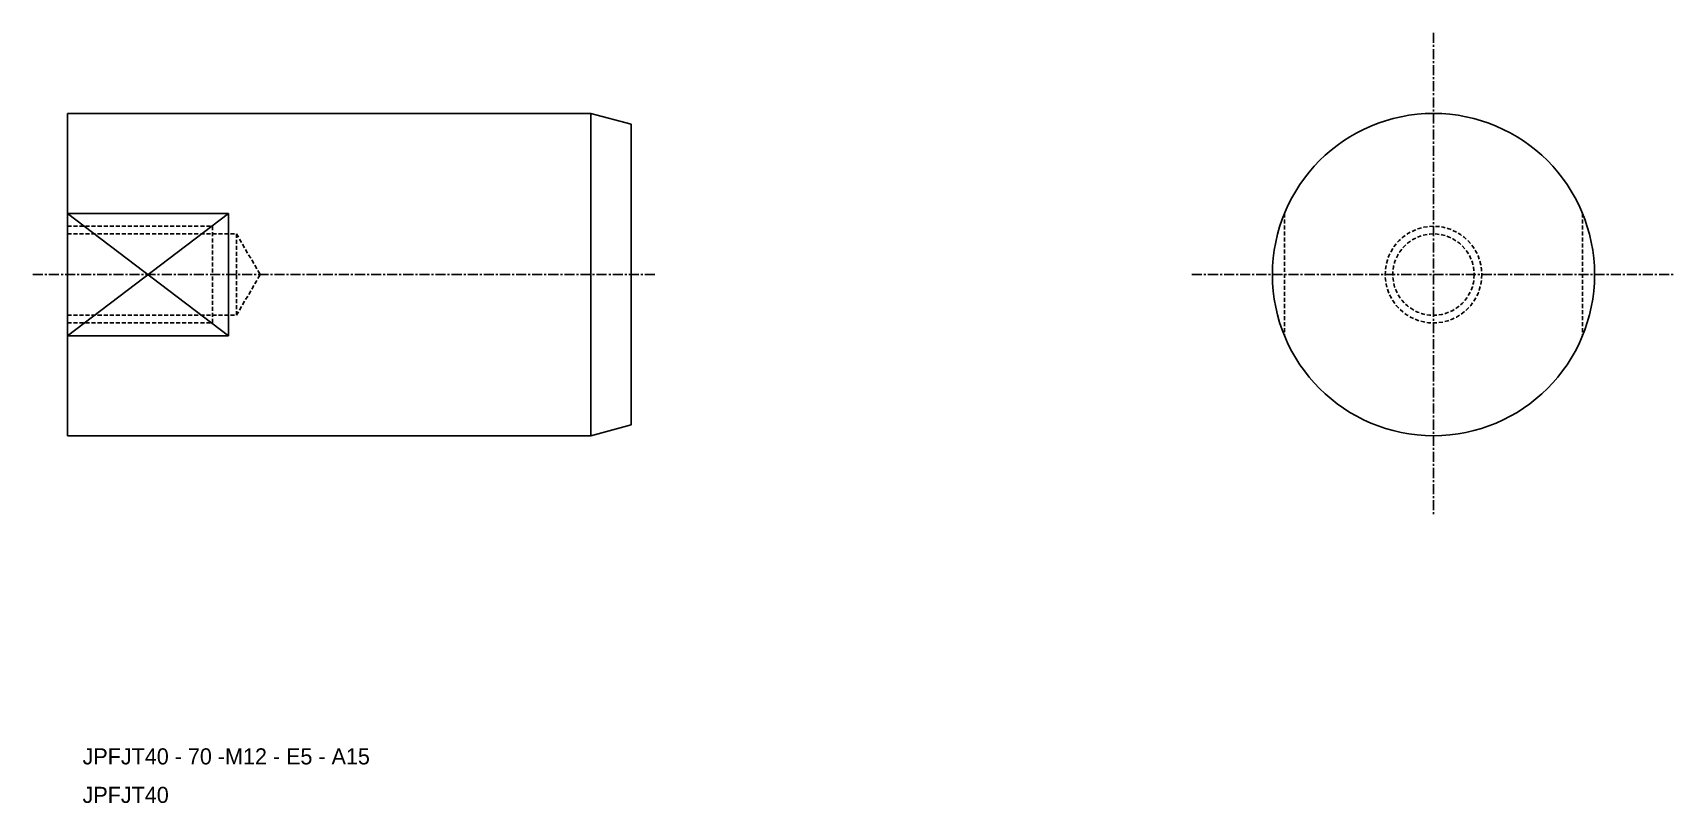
# Model space of a CAD drawing. Extents: x 472 to 676, y 159 to 254.
import ezdxf

# ---------------------------------------------------------------- set-up
doc = ezdxf.new("R2010")
doc.units = 0
doc.linetypes.add('CENTER', pattern=[2, 1.25, -0.25, 0.25, -0.25])
doc.linetypes.add('DASHED', pattern=[0.75, 0.5, -0.25])
doc.layers.get('0').update_dxf_attribs({"linetype": 'CONTINUOUS'})
doc.layers.add('CENTER', color=1, linetype='CENTER')

msp = doc.modelspace()

# ---------------------------------------------------------------- linework, layer by layer
at = {"color": 7, "linetype": 'CONTINUOUS'}
for p, q in [((476.54, 204.27), (476.54, 244.27)), ((476.54, 244.27), (476.54, 204.27)), ((476.54, 244.27), (541.54, 244.27)), ((541.54, 244.27), (541.54, 204.27)), ((541.54, 244.27), (546.54, 242.93)), ((546.54, 242.93), (546.54, 205.61)), ((476.54, 231.87), (496.54, 216.67)), ((496.54, 231.87), (476.54, 216.67)), ((496.54, 231.87), (476.54, 231.87)), ((496.54, 224.27), (496.54, 231.87)), ((496.54, 224.27), (496.54, 216.67)), ((496.54, 216.67), (476.54, 216.67)), ((476.54, 204.27), (541.54, 204.27)), ((541.54, 204.27), (546.54, 205.61))]:
    msp.add_line(p, q, dxfattribs=at)
at = {"color": 3, "linetype": 'DASHED'}
for p, q in [((627.65, 231.87), (627.65, 216.67)), ((664.65, 231.87), (664.65, 216.67)), ((476.54, 230.27), (494.54, 230.27)), ((476.54, 229.33), (497.54, 229.33)), ((494.54, 230.27), (494.54, 224.27)), ((497.54, 229.33), (500.46, 224.27)), ((497.54, 229.33), (497.54, 224.27)), ((494.54, 218.27), (494.54, 224.27)), ((497.54, 219.22), (500.46, 224.27)), ((497.54, 219.22), (497.54, 224.27)), ((476.54, 219.22), (497.54, 219.22)), ((476.54, 218.27), (494.54, 218.27))]:
    msp.add_line(p, q, dxfattribs=at)
at = {"color": 7, "linetype": 'CONTINUOUS'}
msp.add_circle((646.15, 224.27), 20, dxfattribs=at)
at = {"color": 3, "linetype": 'DASHED'}
for radius in [6, 5.05]:
    msp.add_circle((646.15, 224.27), radius, dxfattribs=at)
at = {"layer": 'CENTER', "color": 1, "linetype": 'CENTER'}
for p, q in [((646.15, 254.27), (646.15, 194.27)), ((472.24, 224.27), (549.54, 224.27)), ((616.15, 224.27), (676.15, 224.27))]:
    msp.add_line(p, q, dxfattribs=at)

# ---------------------------------------------------------------- texts
at = {"color": 7, "linetype": 'CONTINUOUS'}
for s, p in [('JPFJT40 - 70 -M12 - E5 - A15', (478.42, 163.47)), ('JPFJT40', (478.42, 158.69))]:
    msp.add_text(s, height=2, dxfattribs=at).set_placement(p)

doc.saveas('drawing.dxf')
